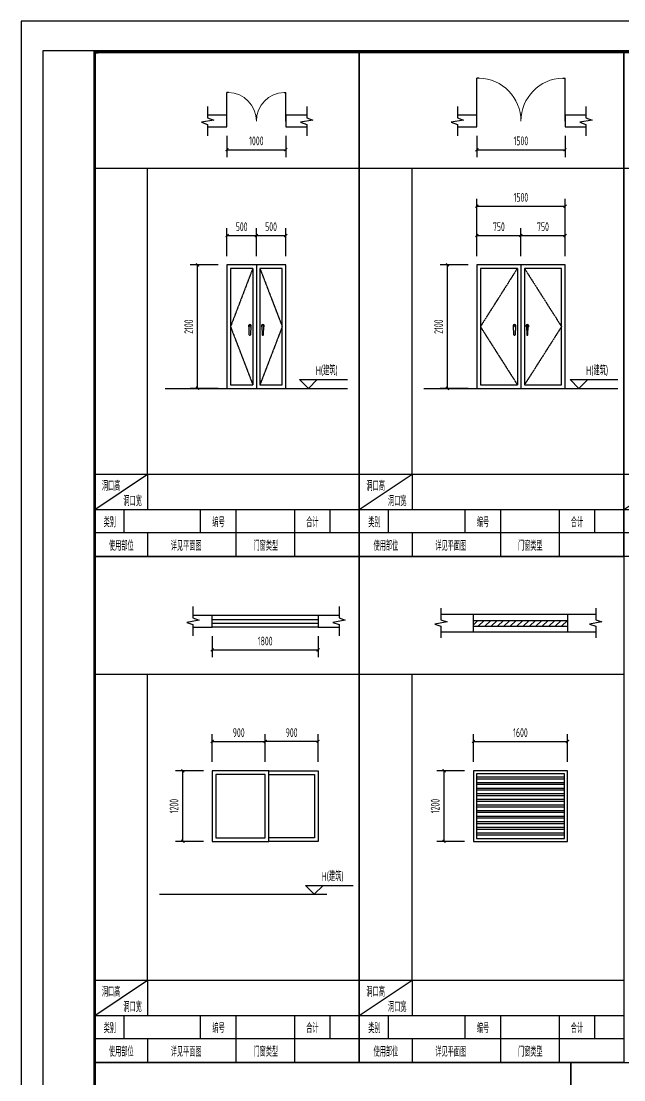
# Model space of a CAD drawing. Header units: millimetres. Extents: x 0 to 84100, y 0 to 29700.
# Drawn here: x 0 to 10250, y 11690 to 29700 of the extents above; entities that cross this region are included whole.
import ezdxf
from ezdxf.enums import TextEntityAlignment as Align

# ---------------------------------------------------------------- set-up
doc = ezdxf.new("R2010")
doc.units = ezdxf.units.MM
doc.linetypes.add('DASH', pattern=[0.35, 0.25, -0.1])
for name, color, linetype in [('A-ANNO-DIMS2', 94, 'Continuous'), ('A-ANNO-LEV1', 3, 'Continuous'), ('A-ANNO-PATT', 8, 'Continuous'), ('A-ANNO-SYMB', 3, 'Continuous'), ('A-ANNO-XREF', 7, 'Continuous'), ('A-DETL-LIN2', 7, 'Continuous'), ('A-DOOR', 4, 'Continuous'), ('A-ELEV-HATC', 8, 'Continuous'), ('A-ELEV-LIN2', 7, 'Continuous'), ('A-FLOR-IDEN', 7, 'Continuous'), ('A-TEXT', 7, 'Continuous'), ('A-WALL', 2, 'Continuous'), ('A-WALL-FULL', 2, 'Continuous'), ('TITLE', 15, 'Continuous'), ('WINDOW', 4, 'Continuous')]:
    doc.layers.add(name, color=color, linetype=linetype)
doc.styles.add('DIM_FONT', font='gbxwxt.shx', dxfattribs={"width": 0.6, "bigfont": 'gbhzfs.shx'})
doc.styles.add('DIM_FONT_T3', font='gbxwxt.shx', dxfattribs={"width": 0.6, "bigfont": 'gbhzfs.shx'})
doc.styles.add('GBstyle', font='gbxwxt.shx', dxfattribs={"width": 0.7, "bigfont": 'gbhzfs.shx'})
doc.styles.add('HZTXT', font='gbxwxt.shx', dxfattribs={"width": 0.8, "bigfont": 'gbhzfs.shx'})
doc.styles.add('TK-FONT', font='gbxwxt.shx', dxfattribs={"width": 0.7, "bigfont": 'gbhzfs.shx'})
doc.dimstyles.new('DIMN50', dxfattribs={"dimscale": 0.5, "dimtxt": 300, "dimasz": 100, "dimexe": 250, "dimexo": 300, "dimgap": 150, "dimtad": 1, "dimdec": 0, "dimzin": 0, "dimdsep": 46, "dimtxsty": 'DIM_FONT', "dimblk": 'ARCHTICK', "dimcen": 0.09, "dimclrt": 7, "dimazin": 2, "dimtfac": 1, "dimtdec": 0, "dimtix": 1, "dimtmove": 2, "dimatfit": 3, "dimfxl": 1, "dimtolj": 1, "dimtzin": 0, "dimarcsym": 0})
doc.dimstyles.new('DIMN50$TCH&&50', dxfattribs={"dimtxt": 150, "dimasz": 50, "dimexe": 125, "dimexo": 150, "dimgap": 75, "dimtad": 1, "dimdec": 0, "dimzin": 0, "dimdsep": 46, "dimtxsty": 'DIM_FONT_T3', "dimblk": 'ARCHTICK', "dimcen": 0.09, "dimclrt": 7, "dimazin": 2, "dimtfac": 1, "dimtdec": 0, "dimtix": 1, "dimtmove": 2, "dimatfit": 3, "dimfxl": 1, "dimtolj": 1, "dimtzin": 0, "dimarcsym": 0})

# ---------------------------------------------------------------- blocks, each defined once
blk = doc.blocks.new('A$C66261555')
for p, q in [((0, 1760), (4500, 1760)), ((4500, 1360), (0, 1360))]:
    blk.add_line(p, q)
at = {"layer": 'A-DETL-LIN2'}
for p, q in [((0, 7567), (4500, 7567)), ((900, 2360), (900, 7567)), ((0, 1760), (900, 2360)), ((0, 2360), (900, 2360)), ((900, 2360), (900, 1760)), ((900, 2360), (4500, 2360)), ((2400, 1760), (2400, 960)), ((3400, 1760), (3400, 960)), ((4000, 1760), (4000, 1360)), ((900, 1360), (900, 960))]:
    blk.add_line(p, q, dxfattribs=at)
for points in [[(0, 9567), (4500, 9567), (4500, 960), (0, 960), (0, 9567)], [(500, 1360), (500, 1760)], [(1800, 1360), (1800, 1760)]]:
    blk.add_lwpolyline(points, dxfattribs=at)
at = {"layer": 'A-TEXT', "color": 3, "linetype": 'Continuous', "style": 'HZTXT', "width": 0.7}
for s, p in [('洞口高', (280, 2078)), ('洞口宽', (646, 1822)), ('类别', (258, 1460)), ('编号', (2106, 1460)), ('合计', (3703, 1460)), ('使用部位', (453, 1060)), ('门窗类型', (2910, 1060))]:
    blk.add_text(s, height=150, dxfattribs=at).set_placement(p, align=Align.CENTER)
at = {"layer": 'A-TEXT', "linetype": 'Continuous', "style": 'TK-FONT', "width": 0.7}
blk.add_text('详见平面图', height=150, dxfattribs=at).set_placement((1556, 1153), align=Align.MIDDLE)
blk = doc.blocks.new('_ArchTick')
at = {"color": 0, "linetype": 'ByBlock', "const_width": 0.4}
blk.add_lwpolyline([(-0.5, -0.5), (0.5, 0.5)], dxfattribs=at)
blk = doc.blocks.new('*D436')
at = {"layer": 'A-ANNO-DIMS2', "color": 0, "lineweight": -2, "ltscale": 10, "transparency": 16777216}
for p, q in [((7750, 27750), (7750, 27389)), ((9250, 27750), (9250, 27389)), ((7750, 27514), (9250, 27514))]:
    blk.add_line(p, q, dxfattribs=at)
at = {"layer": 'Defpoints', "color": 0, "ltscale": 10, "transparency": 16777216}
for p in [(7750, 27900), (9250, 27900), (9250, 27514)]:
    blk.add_point(p, dxfattribs=at)
at = {"layer": 'A-ANNO-DIMS2', "color": 0, "lineweight": -2, "ltscale": 10, "transparency": 16777216, "xscale": 50, "yscale": 50, "zscale": 50, "rotation": 180}
blk.add_blockref('_ArchTick', (7750, 27514), dxfattribs=at)
at = {"layer": 'A-ANNO-DIMS2', "color": 0, "lineweight": -2, "ltscale": 10, "transparency": 16777216, "xscale": 50, "yscale": 50, "zscale": 50}
blk.add_blockref('_ArchTick', (9250, 27514), dxfattribs=at)
at = {"layer": 'A-ANNO-DIMS2', "color": 7, "ltscale": 10, "transparency": 16777216, "insert": (8500, 27664), "char_height": 150, "attachment_point": 5, "style": 'DIM_FONT'}
blk.add_mtext('\\A1;1500', dxfattribs=at)
blk = doc.blocks.new('*D437')
at = {"layer": 'A-ANNO-DIMS2', "color": 0, "lineweight": -2, "ltscale": 10, "transparency": 16777216}
for p, q in [((7750, 27750), (7750, 27389)), ((9250, 27750), (9250, 27389)), ((7750, 27514), (9250, 27514))]:
    blk.add_line(p, q, dxfattribs=at)
at = {"layer": 'Defpoints', "color": 0, "ltscale": 10, "transparency": 16777216}
for p in [(7750, 27900), (9250, 27900), (9250, 27514)]:
    blk.add_point(p, dxfattribs=at)
at = {"layer": 'A-ANNO-DIMS2', "color": 0, "lineweight": -2, "ltscale": 10, "transparency": 16777216, "xscale": 50, "yscale": 50, "zscale": 50, "rotation": 180}
blk.add_blockref('_ArchTick', (7750, 27514), dxfattribs=at)
at = {"layer": 'A-ANNO-DIMS2', "color": 0, "lineweight": -2, "ltscale": 10, "transparency": 16777216, "xscale": 50, "yscale": 50, "zscale": 50}
blk.add_blockref('_ArchTick', (9250, 27514), dxfattribs=at)
at = {"layer": 'A-ANNO-DIMS2', "color": 7, "ltscale": 10, "transparency": 16777216, "insert": (8500, 27664), "char_height": 150, "attachment_point": 5, "style": 'DIM_FONT'}
blk.add_mtext('\\A1;1500', dxfattribs=at)
blk = doc.blocks.new('*D438')
at = {"layer": 'A-ANNO-DIMS2', "color": 0, "lineweight": -2, "ltscale": 10, "transparency": 16777216}
for p, q in [((7600, 25553), (7125, 25553)), ((7250, 23453), (7250, 25553)), ((7600, 23453), (7125, 23453))]:
    blk.add_line(p, q, dxfattribs=at)
at = {"layer": 'Defpoints', "color": 0, "ltscale": 10, "transparency": 16777216}
for p in [(7250, 25553), (7750, 25553), (7750, 23453)]:
    blk.add_point(p, dxfattribs=at)
at = {"layer": 'A-ANNO-DIMS2', "color": 0, "lineweight": -2, "ltscale": 10, "transparency": 16777216, "xscale": 50, "yscale": 50, "zscale": 50}
for p, rotation in [((7250, 25553), 90), ((7250, 23453), 270)]:
    blk.add_blockref('_ArchTick', p, dxfattribs=dict(at, rotation=rotation))
at = {"layer": 'A-ANNO-DIMS2', "color": 7, "ltscale": 10, "transparency": 16777216, "insert": (7100, 24503), "char_height": 150, "attachment_point": 5, "rotation": 90, "style": 'DIM_FONT'}
blk.add_mtext('\\A1;2100', dxfattribs=at)
blk = doc.blocks.new('A$C0F08300E')
at = {"layer": 'A-ANNO-LEV1'}
for p, q in [((150, 0), (0, 150)), ((0, 150), (814, 150)), ((150, 0), (300, 150))]:
    blk.add_line(p, q, dxfattribs=at)
at = {"layer": 'A-FLOR-IDEN', "style": 'GBstyle', "width": 0.7}
blk.add_attdef('H(建筑)', (273, 226), '', height=150, dxfattribs=at)
blk = doc.blocks.new('$DorLib2D$00000002')
for p, q in [((-0.5, 0), (-0.5, 0.4875)), ((-0.475, 0.4875), (-0.5, 0.4875)), ((0.475, 0.4875), (0.5, 0.4875)), ((0.5, 0), (0.5, 0.4875))]:
    blk.add_line(p, q)
at = {"lineweight": 13}
for centre, start, end in [((-0.4875, 0), 0, 88.53072), ((0.4875, 0), 91.46928, 180)]:
    blk.add_arc(centre, 0.4875, start, end, dxfattribs=at)
blk = doc.blocks.new('*D421')
at = {"layer": 'A-ANNO-DIMS2', "color": 0, "lineweight": -2, "ltscale": 10, "transparency": 16777216}
for p, q in [((7750, 25703), (7750, 26178)), ((8500, 25703), (8500, 26178)), ((7750, 26053), (8500, 26053))]:
    blk.add_line(p, q, dxfattribs=at)
at = {"layer": 'Defpoints', "color": 0, "ltscale": 10, "transparency": 16777216}
for p in [(8500, 26053), (7750, 25553), (8500, 25553)]:
    blk.add_point(p, dxfattribs=at)
at = {"layer": 'A-ANNO-DIMS2', "color": 0, "lineweight": -2, "ltscale": 10, "transparency": 16777216, "xscale": 50, "yscale": 50, "zscale": 50, "rotation": 180}
blk.add_blockref('_ArchTick', (7750, 26053), dxfattribs=at)
at = {"layer": 'A-ANNO-DIMS2', "color": 0, "lineweight": -2, "ltscale": 10, "transparency": 16777216, "xscale": 50, "yscale": 50, "zscale": 50}
blk.add_blockref('_ArchTick', (8500, 26053), dxfattribs=at)
at = {"layer": 'A-ANNO-DIMS2', "color": 7, "ltscale": 10, "transparency": 16777216, "insert": (8125, 26203), "char_height": 150, "attachment_point": 5, "style": 'DIM_FONT'}
blk.add_mtext('\\A1;750', dxfattribs=at)
blk = doc.blocks.new('*D422')
at = {"layer": 'A-ANNO-DIMS2', "color": 0, "lineweight": -2, "ltscale": 10, "transparency": 16777216}
for p, q in [((8500, 25703), (8500, 26178)), ((9250, 25703), (9250, 26178)), ((8500, 26053), (9250, 26053))]:
    blk.add_line(p, q, dxfattribs=at)
at = {"layer": 'Defpoints', "color": 0, "ltscale": 10, "transparency": 16777216}
for p in [(9250, 26053), (8500, 25553), (9250, 25553)]:
    blk.add_point(p, dxfattribs=at)
at = {"layer": 'A-ANNO-DIMS2', "color": 0, "lineweight": -2, "ltscale": 10, "transparency": 16777216, "xscale": 50, "yscale": 50, "zscale": 50, "rotation": 180}
blk.add_blockref('_ArchTick', (8500, 26053), dxfattribs=at)
at = {"layer": 'A-ANNO-DIMS2', "color": 0, "lineweight": -2, "ltscale": 10, "transparency": 16777216, "xscale": 50, "yscale": 50, "zscale": 50}
blk.add_blockref('_ArchTick', (9250, 26053), dxfattribs=at)
at = {"layer": 'A-ANNO-DIMS2', "color": 7, "ltscale": 10, "transparency": 16777216, "insert": (8875, 26203), "char_height": 150, "attachment_point": 5, "style": 'DIM_FONT'}
blk.add_mtext('\\A1;750', dxfattribs=at)
blk = doc.blocks.new('CG_02')
for p, q in [((0, -7807), (8100, -7807)), ((8100, -8207), (0, -8207))]:
    blk.add_line(p, q)
at = {"layer": 'A-DETL-LIN2'}
for p, q in [((0, -2000), (8100, -2000)), ((900, -7207), (900, -2000)), ((0, -7807), (900, -7207)), ((0, -7207), (900, -7207)), ((900, -7207), (900, -7807)), ((900, -7207), (8100, -7207)), ((2400, -7807), (2400, -8607)), ((3400, -7807), (3400, -8607)), ((4000, -7807), (4000, -8207)), ((900, -8207), (900, -8607))]:
    blk.add_line(p, q, dxfattribs=at)
for points in [[(0, 0), (8100, 0), (8100, -8607), (0, -8607), (0, 0)], [(500, -8207), (500, -7807)], [(1800, -8207), (1800, -7807)]]:
    blk.add_lwpolyline(points, dxfattribs=at)
at = {"layer": 'A-TEXT', "color": 3, "linetype": 'Continuous', "style": 'HZTXT', "width": 0.7}
for s, p in [('洞口高', (280, -7489)), ('洞口宽', (646, -7744)), ('类别', (258, -8107)), ('编号', (2106, -8107)), ('合计', (3703, -8107)), ('使用部位', (453, -8507)), ('门类型', (2910, -8507))]:
    blk.add_text(s, height=150, dxfattribs=at).set_placement(p, align=Align.CENTER)
at = {"layer": 'A-TEXT', "linetype": 'Continuous', "style": 'TK-FONT', "width": 0.7}
blk.add_text('详见平面图', height=150, dxfattribs=at).set_placement((1556, -8414), align=Align.MIDDLE)
blk = doc.blocks.new('*D242')
at = {"layer": 'A-ANNO-DIMS2', "color": 0, "lineweight": -2, "ltscale": 10, "transparency": 16777216}
for p, q in [((7750, 25703), (7750, 26678)), ((9250, 25703), (9250, 26678)), ((7750, 26553), (9250, 26553))]:
    blk.add_line(p, q, dxfattribs=at)
at = {"layer": 'Defpoints', "color": 0, "ltscale": 10, "transparency": 16777216}
for p in [(9250, 26553), (7750, 25553), (9250, 25553)]:
    blk.add_point(p, dxfattribs=at)
at = {"layer": 'A-ANNO-DIMS2', "color": 0, "lineweight": -2, "ltscale": 10, "transparency": 16777216, "xscale": 50, "yscale": 50, "zscale": 50, "rotation": 180}
blk.add_blockref('_ArchTick', (7750, 26553), dxfattribs=at)
at = {"layer": 'A-ANNO-DIMS2', "color": 0, "lineweight": -2, "ltscale": 10, "transparency": 16777216, "xscale": 50, "yscale": 50, "zscale": 50}
blk.add_blockref('_ArchTick', (9250, 26553), dxfattribs=at)
at = {"layer": 'A-ANNO-DIMS2', "color": 7, "ltscale": 10, "transparency": 16777216, "insert": (8500, 26703), "char_height": 150, "attachment_point": 5, "style": 'DIM_FONT'}
blk.add_mtext('\\A1;1500', dxfattribs=at)
blk = doc.blocks.new('*D352')
at = {"layer": 'A-ANNO-DIMS2', "color": 0, "lineweight": -2, "ltscale": 10, "transparency": 16777216}
for p, q in [((3500, 27750), (3500, 27389)), ((4500, 27750), (4500, 27389)), ((3500, 27514), (4500, 27514))]:
    blk.add_line(p, q, dxfattribs=at)
at = {"layer": 'Defpoints', "color": 0, "ltscale": 10, "transparency": 16777216}
for p in [(3500, 27900), (4500, 27900), (4500, 27514)]:
    blk.add_point(p, dxfattribs=at)
at = {"layer": 'A-ANNO-DIMS2', "color": 0, "lineweight": -2, "ltscale": 10, "transparency": 16777216, "xscale": 50, "yscale": 50, "zscale": 50, "rotation": 180}
blk.add_blockref('_ArchTick', (3500, 27514), dxfattribs=at)
at = {"layer": 'A-ANNO-DIMS2', "color": 0, "lineweight": -2, "ltscale": 10, "transparency": 16777216, "xscale": 50, "yscale": 50, "zscale": 50}
blk.add_blockref('_ArchTick', (4500, 27514), dxfattribs=at)
at = {"layer": 'A-ANNO-DIMS2', "color": 7, "ltscale": 10, "transparency": 16777216, "insert": (4000, 27664), "char_height": 150, "attachment_point": 5, "style": 'DIM_FONT'}
blk.add_mtext('\\A1;1000', dxfattribs=at)
blk = doc.blocks.new('*D353')
at = {"layer": 'A-ANNO-DIMS2', "color": 0, "lineweight": -2, "ltscale": 10, "transparency": 16777216}
for p, q in [((3500, 27750), (3500, 27389)), ((4500, 27750), (4500, 27389)), ((3500, 27514), (4500, 27514))]:
    blk.add_line(p, q, dxfattribs=at)
at = {"layer": 'Defpoints', "color": 0, "ltscale": 10, "transparency": 16777216}
for p in [(3500, 27900), (4500, 27900), (4500, 27514)]:
    blk.add_point(p, dxfattribs=at)
at = {"layer": 'A-ANNO-DIMS2', "color": 0, "lineweight": -2, "ltscale": 10, "transparency": 16777216, "xscale": 50, "yscale": 50, "zscale": 50, "rotation": 180}
blk.add_blockref('_ArchTick', (3500, 27514), dxfattribs=at)
at = {"layer": 'A-ANNO-DIMS2', "color": 0, "lineweight": -2, "ltscale": 10, "transparency": 16777216, "xscale": 50, "yscale": 50, "zscale": 50}
blk.add_blockref('_ArchTick', (4500, 27514), dxfattribs=at)
at = {"layer": 'A-ANNO-DIMS2', "color": 7, "ltscale": 10, "transparency": 16777216, "insert": (4000, 27664), "char_height": 150, "attachment_point": 5, "style": 'DIM_FONT'}
blk.add_mtext('\\A1;1000', dxfattribs=at)
blk = doc.blocks.new('*D354')
at = {"layer": 'A-ANNO-DIMS2', "color": 0, "lineweight": -2, "ltscale": 10, "transparency": 16777216}
for p, q in [((3350, 25553), (2875, 25553)), ((3000, 23453), (3000, 25553)), ((3350, 23453), (2875, 23453))]:
    blk.add_line(p, q, dxfattribs=at)
at = {"layer": 'Defpoints', "color": 0, "ltscale": 10, "transparency": 16777216}
for p in [(3000, 25553), (3500, 25553), (3500, 23453)]:
    blk.add_point(p, dxfattribs=at)
at = {"layer": 'A-ANNO-DIMS2', "color": 0, "lineweight": -2, "ltscale": 10, "transparency": 16777216, "xscale": 50, "yscale": 50, "zscale": 50}
for p, rotation in [((3000, 25553), 90), ((3000, 23453), 270)]:
    blk.add_blockref('_ArchTick', p, dxfattribs=dict(at, rotation=rotation))
at = {"layer": 'A-ANNO-DIMS2', "color": 7, "ltscale": 10, "transparency": 16777216, "insert": (2850, 24503), "char_height": 150, "attachment_point": 5, "rotation": 90, "style": 'DIM_FONT'}
blk.add_mtext('\\A1;2100', dxfattribs=at)
blk = doc.blocks.new('*D355')
at = {"layer": 'A-ANNO-DIMS2', "color": 0, "lineweight": -2, "ltscale": 10, "transparency": 16777216}
for p, q in [((3500, 25703), (3500, 26178)), ((4000, 25703), (4000, 26178)), ((3500, 26053), (4000, 26053))]:
    blk.add_line(p, q, dxfattribs=at)
at = {"layer": 'Defpoints', "color": 0, "ltscale": 10, "transparency": 16777216}
for p in [(4000, 26053), (3500, 25553), (4000, 25553)]:
    blk.add_point(p, dxfattribs=at)
at = {"layer": 'A-ANNO-DIMS2', "color": 0, "lineweight": -2, "ltscale": 10, "transparency": 16777216, "xscale": 50, "yscale": 50, "zscale": 50, "rotation": 180}
blk.add_blockref('_ArchTick', (3500, 26053), dxfattribs=at)
at = {"layer": 'A-ANNO-DIMS2', "color": 0, "lineweight": -2, "ltscale": 10, "transparency": 16777216, "xscale": 50, "yscale": 50, "zscale": 50}
blk.add_blockref('_ArchTick', (4000, 26053), dxfattribs=at)
at = {"layer": 'A-ANNO-DIMS2', "color": 7, "ltscale": 10, "transparency": 16777216, "insert": (3750, 26203), "char_height": 150, "attachment_point": 5, "style": 'DIM_FONT'}
blk.add_mtext('\\A1;500', dxfattribs=at)
blk = doc.blocks.new('*D356')
at = {"layer": 'A-ANNO-DIMS2', "color": 0, "lineweight": -2, "ltscale": 10, "transparency": 16777216}
for p, q in [((4000, 25703), (4000, 26178)), ((4500, 25703), (4500, 26178)), ((4000, 26053), (4500, 26053))]:
    blk.add_line(p, q, dxfattribs=at)
at = {"layer": 'Defpoints', "color": 0, "ltscale": 10, "transparency": 16777216}
for p in [(4500, 26053), (4000, 25553), (4500, 25553)]:
    blk.add_point(p, dxfattribs=at)
at = {"layer": 'A-ANNO-DIMS2', "color": 0, "lineweight": -2, "ltscale": 10, "transparency": 16777216, "xscale": 50, "yscale": 50, "zscale": 50, "rotation": 180}
blk.add_blockref('_ArchTick', (4000, 26053), dxfattribs=at)
at = {"layer": 'A-ANNO-DIMS2', "color": 0, "lineweight": -2, "ltscale": 10, "transparency": 16777216, "xscale": 50, "yscale": 50, "zscale": 50}
blk.add_blockref('_ArchTick', (4500, 26053), dxfattribs=at)
at = {"layer": 'A-ANNO-DIMS2', "color": 7, "ltscale": 10, "transparency": 16777216, "insert": (4250, 26203), "char_height": 150, "attachment_point": 5, "style": 'DIM_FONT'}
blk.add_mtext('\\A1;500', dxfattribs=at)
blk = doc.blocks.new('备注2')
at = {"layer": 'TITLE'}
blk.add_lwpolyline([(560286, 307510), (562036, 307510), (562036, 250110), (560286, 250110)], close=True, dxfattribs=at)
blk = doc.blocks.new('A1')
at = {"layer": 'TITLE'}
for points in [[(0, 0), (0, 59400), (-84100, 59400), (-84100, 0)], [(-81600, 58350), (-950, 58450), (-950, 950), (-81600, 1000)], [(-81600, 58350), (-1050, 58350), (-1050, 1050), (-81600, 1000)]]:
    blk.add_lwpolyline(points, close=True, dxfattribs=at)
at = {"layer": 'TITLE', "const_width": 100}
blk.add_lwpolyline([(-1000, 58400), (-81600, 58350), (-81600, 1000), (-1000, 1000)], close=True, dxfattribs=at)
at = {"layer": 'TITLE'}
blk.add_blockref('备注2', (-643636, -249110), dxfattribs=at)
blk = doc.blocks.new('*D409')
at = {"layer": 'A-ANNO-DIMS2', "color": 0, "lineweight": -2, "ltscale": 10, "transparency": 16777216}
for p, q in [((3100, 16947), (2625, 16947)), ((2750, 15747), (2750, 16947)), ((3100, 15747), (2625, 15747))]:
    blk.add_line(p, q, dxfattribs=at)
at = {"layer": 'Defpoints', "color": 0, "ltscale": 10, "transparency": 16777216}
for p in [(2750, 16947), (3250, 16947), (3250, 15747)]:
    blk.add_point(p, dxfattribs=at)
at = {"layer": 'A-ANNO-DIMS2', "color": 0, "lineweight": -2, "ltscale": 10, "transparency": 16777216, "xscale": 50, "yscale": 50, "zscale": 50}
for p, rotation in [((2750, 16947), 90), ((2750, 15747), 270)]:
    blk.add_blockref('_ArchTick', p, dxfattribs=dict(at, rotation=rotation))
at = {"layer": 'A-ANNO-DIMS2', "color": 7, "ltscale": 10, "transparency": 16777216, "insert": (2600, 16347), "char_height": 150, "attachment_point": 5, "rotation": 90, "style": 'DIM_FONT'}
blk.add_mtext('\\A1;1200', dxfattribs=at)
blk = doc.blocks.new('*D410')
at = {"layer": 'A-ANNO-DIMS2', "color": 0, "lineweight": -2, "ltscale": 10, "transparency": 16777216}
for p, q in [((3250, 17097), (3250, 17572)), ((4150, 17097), (4150, 17572)), ((3250, 17447), (4150, 17447))]:
    blk.add_line(p, q, dxfattribs=at)
at = {"layer": 'Defpoints', "color": 0, "ltscale": 10, "transparency": 16777216}
for p in [(4150, 17447), (3250, 16947), (4150, 16947)]:
    blk.add_point(p, dxfattribs=at)
at = {"layer": 'A-ANNO-DIMS2', "color": 0, "lineweight": -2, "ltscale": 10, "transparency": 16777216, "xscale": 50, "yscale": 50, "zscale": 50, "rotation": 180}
blk.add_blockref('_ArchTick', (3250, 17447), dxfattribs=at)
at = {"layer": 'A-ANNO-DIMS2', "color": 0, "lineweight": -2, "ltscale": 10, "transparency": 16777216, "xscale": 50, "yscale": 50, "zscale": 50}
blk.add_blockref('_ArchTick', (4150, 17447), dxfattribs=at)
at = {"layer": 'A-ANNO-DIMS2', "color": 7, "ltscale": 10, "transparency": 16777216, "insert": (3700, 17597), "char_height": 150, "attachment_point": 5, "style": 'DIM_FONT'}
blk.add_mtext('\\A1;900', dxfattribs=at)
blk = doc.blocks.new('*D411')
at = {"layer": 'A-ANNO-DIMS2', "color": 0, "lineweight": -2, "ltscale": 10, "transparency": 16777216}
for p, q in [((4150, 17097), (4150, 17572)), ((5050, 17097), (5050, 17572)), ((5050, 17447), (4150, 17447))]:
    blk.add_line(p, q, dxfattribs=at)
at = {"layer": 'Defpoints', "color": 0, "ltscale": 10, "transparency": 16777216}
for p in [(4150, 17447), (4150, 16947), (5050, 16947)]:
    blk.add_point(p, dxfattribs=at)
at = {"layer": 'A-ANNO-DIMS2', "color": 0, "lineweight": -2, "ltscale": 10, "transparency": 16777216, "xscale": 50, "yscale": 50, "zscale": 50, "rotation": 180}
blk.add_blockref('_ArchTick', (4150, 17447), dxfattribs=at)
at = {"layer": 'A-ANNO-DIMS2', "color": 0, "lineweight": -2, "ltscale": 10, "transparency": 16777216, "xscale": 50, "yscale": 50, "zscale": 50}
blk.add_blockref('_ArchTick', (5050, 17447), dxfattribs=at)
at = {"layer": 'A-ANNO-DIMS2', "color": 7, "ltscale": 10, "transparency": 16777216, "insert": (4600, 17597), "char_height": 150, "attachment_point": 5, "style": 'DIM_FONT'}
blk.add_mtext('\\A1;900', dxfattribs=at)
blk = doc.blocks.new('$WINLIB2D$00000001')
at = {"color": 0}
for points in [[(-0.5, 0.5), (-0.5, -0.5)], [(-0.5, 0.5), (0.5, 0.5)], [(0.5, -0.5), (0.5, 0.5)], [(0.5, 0.167), (-0.5, 0.167)], [(0.5, -0.167), (-0.5, -0.167)], [(-0.5, -0.5), (0.5, -0.5)]]:
    blk.add_lwpolyline(points, dxfattribs=at)
blk = doc.blocks.new('*D412')
at = {"layer": 'A-ANNO-DIMS2', "color": 0, "lineweight": -2, "ltscale": 10, "transparency": 16777216}
for p, q in [((7542, 16947), (7067, 16947)), ((7192, 15747), (7192, 16947)), ((7542, 15747), (7067, 15747))]:
    blk.add_line(p, q, dxfattribs=at)
at = {"layer": 'Defpoints', "color": 0, "ltscale": 10, "transparency": 16777216}
for p in [(7192, 16947), (7692, 16947), (7692, 15747)]:
    blk.add_point(p, dxfattribs=at)
at = {"layer": 'A-ANNO-DIMS2', "color": 0, "lineweight": -2, "ltscale": 10, "transparency": 16777216, "xscale": 50, "yscale": 50, "zscale": 50}
for p, rotation in [((7192, 16947), 90), ((7192, 15747), 270)]:
    blk.add_blockref('_ArchTick', p, dxfattribs=dict(at, rotation=rotation))
at = {"layer": 'A-ANNO-DIMS2', "color": 7, "ltscale": 10, "transparency": 16777216, "insert": (7042, 16347), "char_height": 150, "attachment_point": 5, "rotation": 90, "style": 'DIM_FONT'}
blk.add_mtext('\\A1;1200', dxfattribs=at)
blk = doc.blocks.new('$WINLIB2D$00000039')
at = {"color": 0}
for points in [[(-0.5, 0.5), (-0.5, -0.5)], [(0.5, 0.5), (-0.5, 0.5)], [(0.5, -0.5), (0.5, 0.5)], [(-0.5, 0.167), (0.5, 0.167)], [(-0.384, -0.167), (-0.448, 0.167)], [(-0.316, -0.167), (-0.38, 0.167)], [(-0.248, -0.167), (-0.312, 0.167)], [(-0.18, -0.167), (-0.244, 0.167)], [(-0.112, -0.167), (-0.176, 0.167)], [(-0.044, -0.167), (-0.108, 0.167)], [(0.024, -0.167), (-0.04, 0.167)], [(0.092, -0.167), (0.028, 0.167)], [(0.16, -0.167), (0.096, 0.167)], [(0.228, -0.167), (0.164, 0.167)], [(0.296, -0.167), (0.232, 0.167)], [(0.364, -0.167), (0.3, 0.167)], [(0.432, -0.167), (0.368, 0.167)], [(0.5, -0.167), (0.436, 0.167)], [(-0.452, -0.167), (-0.5, 0.084)], [(-0.5, -0.167), (0.5, -0.167)], [(0.5, -0.5), (-0.5, -0.5)]]:
    blk.add_lwpolyline(points, dxfattribs=at)
blk = doc.blocks.new('*D369')
at = {"layer": 'A-ANNO-DIMS2', "color": 0, "lineweight": -2, "ltscale": 10, "transparency": 16777216}
for p, q in [((3250, 19240), (3250, 18879)), ((5050, 19240), (5050, 18879)), ((3250, 19004), (5050, 19004))]:
    blk.add_line(p, q, dxfattribs=at)
at = {"layer": 'Defpoints', "color": 0, "ltscale": 10, "transparency": 16777216}
for p in [(3250, 19390), (5050, 19390), (5050, 19004)]:
    blk.add_point(p, dxfattribs=at)
at = {"layer": 'A-ANNO-DIMS2', "color": 0, "lineweight": -2, "ltscale": 10, "transparency": 16777216, "xscale": 50, "yscale": 50, "zscale": 50, "rotation": 180}
blk.add_blockref('_ArchTick', (3250, 19004), dxfattribs=at)
at = {"layer": 'A-ANNO-DIMS2', "color": 0, "lineweight": -2, "ltscale": 10, "transparency": 16777216, "xscale": 50, "yscale": 50, "zscale": 50}
blk.add_blockref('_ArchTick', (5050, 19004), dxfattribs=at)
at = {"layer": 'A-ANNO-DIMS2', "color": 7, "ltscale": 10, "transparency": 16777216, "insert": (4150, 19154), "char_height": 150, "attachment_point": 5, "style": 'DIM_FONT_T3'}
blk.add_mtext('\\A1;1800', dxfattribs=at)
blk = doc.blocks.new('*D370')
at = {"layer": 'A-ANNO-DIMS2', "color": 0, "lineweight": -2, "ltscale": 10, "transparency": 16777216}
for p, q in [((7692, 17097), (7692, 17572)), ((9292, 17097), (9292, 17572)), ((7692, 17447), (9292, 17447))]:
    blk.add_line(p, q, dxfattribs=at)
at = {"layer": 'Defpoints', "color": 0, "ltscale": 10, "transparency": 16777216}
for p in [(9292, 17447), (7692, 16947), (9292, 16947)]:
    blk.add_point(p, dxfattribs=at)
at = {"layer": 'A-ANNO-DIMS2', "color": 0, "lineweight": -2, "ltscale": 10, "transparency": 16777216, "xscale": 50, "yscale": 50, "zscale": 50, "rotation": 180}
blk.add_blockref('_ArchTick', (7692, 17447), dxfattribs=at)
at = {"layer": 'A-ANNO-DIMS2', "color": 0, "lineweight": -2, "ltscale": 10, "transparency": 16777216, "xscale": 50, "yscale": 50, "zscale": 50}
blk.add_blockref('_ArchTick', (9292, 17447), dxfattribs=at)
at = {"layer": 'A-ANNO-DIMS2', "color": 7, "ltscale": 10, "transparency": 16777216, "insert": (8492, 17597), "char_height": 150, "attachment_point": 5, "style": 'DIM_FONT_T3'}
blk.add_mtext('\\A1;1600', dxfattribs=at)

msp = doc.modelspace()

# ---------------------------------------------------------------- hatches: boundary and pattern name
at = {"layer": 'A-ELEV-HATC'}
h = msp.add_hatch(dxfattribs=at)
h.set_pattern_fill('ANSI32', color=256, scale=20, angle=585, style=0)
h.set_pattern_definition([(360, (7741.93, 15796.67), (4e-14, 95.25), []), (360, (7773.68, 15764.92), (4e-14, 95.25), [])])
h.paths.add_polyline_path([(7741.9, 15796.7), (9241.9, 15796.7), (9241.9, 16896.7), (7741.9, 16896.7)])

# ---------------------------------------------------------------- linework, layer by layer
at = {"layer": 'A-ANNO-PATT', "linetype": 'DASH', "ltscale": 5}
for points in [[(3938.3, 25493.3), (3560, 24503.3), (3940, 23513.3)], [(4060, 25493.3), (4440, 24503.3), (4060, 23513.3)], [(8438.3, 25493.3), (7810, 24503.3), (8440, 23513.3)], [(8560, 25493.3), (9190, 24503.3), (8560, 23513.3)]]:
    msp.add_lwpolyline(points, dxfattribs=at)
at = {"layer": 'A-ANNO-SYMB'}
for points in [[(3170.8, 28250), (3170.8, 28056.3), (3275.8, 28018), (3065.8, 27981), (3170.8, 27943.8), (3170.8, 27750)], [(4855.8, 28250), (4855.8, 28056.3), (4960.8, 28018), (4750.8, 27981), (4855.8, 27943.8), (4855.8, 27750)], [(7420.8, 28250), (7420.8, 28056.3), (7525.8, 28018), (7315.8, 27981), (7420.8, 27943.8), (7420.8, 27750)], [(9605.8, 28250), (9605.8, 28056.3), (9710.8, 28018), (9500.8, 27981), (9605.8, 27943.8), (9605.8, 27750)], [(2920.8, 19740.4), (2920.8, 19546.6), (3025.8, 19508.4), (2815.8, 19471.4), (2920.8, 19434.1), (2920.8, 19240.4)], [(5405.8, 19740.4), (5405.8, 19546.6), (5510.8, 19508.4), (5300.8, 19471.4), (5405.8, 19434.1), (5405.8, 19240.4)], [(7140.3, 19711.4), (7140.3, 19517.7), (7245.3, 19479.5), (7035.3, 19442.5), (7140.3, 19405.2), (7140.3, 19211.4)], [(9771.2, 19711.4), (9771.2, 19517.7), (9876.2, 19479.5), (9666.2, 19442.5), (9771.2, 19405.2), (9771.2, 19211.4)]]:
    msp.add_lwpolyline(points, dxfattribs=at)
at = {"layer": 'A-DOOR', "color": 8}
for p, q in [((3940, 25493.3), (3940, 23513.3)), ((4060, 25493.3), (4060, 23513.3)), ((8440, 25493.3), (8440, 23513.3)), ((8560, 25493.3), (8560, 23513.3))]:
    msp.add_line(p, q, dxfattribs=at)
at = {"layer": 'A-DOOR'}
for p, q in [((4000, 25553.3), (4000, 23453.3)), ((8500, 25553.3), (8500, 23453.3)), ((3880, 24365.5), (3875, 24515.7)), ((3905, 24515.7), (3900, 24365.5)), ((4095, 24515.7), (4100, 24365.5)), ((4120, 24365.5), (4125, 24515.7)), ((8380, 24365.5), (8375, 24515.7)), ((8405, 24515.7), (8400, 24365.5)), ((8595, 24515.7), (8600, 24365.5)), ((8620, 24365.5), (8625, 24515.7))]:
    msp.add_line(p, q, dxfattribs=at)
for points in [[(3500, 23453.3), (4500, 23453.3), (4500, 25553.3), (3500, 25553.3)], [(7750, 23453.3), (9250, 23453.3), (9250, 25553.3), (7750, 25553.3)], [(3250, 15746.7), (4210, 15746.7), (4210, 16946.7), (3250, 16946.7)], [(5050, 15746.7), (4210, 15746.7), (4210, 16946.7), (5050, 16946.7)], [(7691.9, 15746.7), (9291.9, 15746.7), (9291.9, 16946.7), (7691.9, 16946.7)], [(7741.9, 15796.7), (9241.9, 15796.7), (9241.9, 16896.7), (7741.9, 16896.7)]]:
    msp.add_lwpolyline(points, close=True, dxfattribs=at)
at = {"layer": 'A-DOOR', "color": 8}
for points in [[(3940, 25493.3), (3560, 25493.3), (3560, 23513.3), (3940, 23513.3)], [(4060, 23513.3), (4440, 23513.3), (4440, 25493.3), (4060, 25493.3)], [(8440, 25493.3), (7810, 25493.3), (7810, 23513.3), (8440, 23513.3)], [(8560, 23513.3), (9190, 23513.3), (9190, 25493.3), (8560, 25493.3)]]:
    msp.add_lwpolyline(points, dxfattribs=at)
for points in [[(3310, 15806.7), (4150, 15806.7), (4150, 16886.7), (3310, 16886.7)], [(4990, 15806.7), (4210, 15806.7), (4210, 16886.7), (4990, 16886.7)]]:
    msp.add_lwpolyline(points, close=True, dxfattribs=at)
at = {"layer": 'A-DOOR'}
for centre, radius, start, end in [((3890, 24515.7), 25, 304.9369, 235.0631), ((3890, 24515.7), 20, 316.64518, 223.35482), ((3890, 24515.7), 15, 356.1817, 183.8183), ((4110, 24515.7), 25, 304.9369, 235.0631), ((4110, 24515.7), 20, 316.64518, 223.35482), ((4110, 24515.7), 15, 356.1817, 183.8183), ((8390, 24515.7), 25, 304.9369, 235.0631), ((8390, 24515.7), 20, 316.64518, 223.35482), ((8390, 24515.7), 15, 356.1817, 183.8183), ((8610, 24515.7), 25, 304.9369, 235.0631), ((8610, 24515.7), 20, 316.64518, 223.35482), ((8610, 24515.7), 15, 356.1817, 183.8183), ((3890, 24365.9), 10, 181.90915, 358.09085), ((4110, 24365.9), 10, 181.90915, 358.09085), ((8390, 24365.9), 10, 181.90915, 358.09085), ((8610, 24365.9), 10, 181.90915, 358.09085)]:
    msp.add_arc(centre, radius, start, end, dxfattribs=at)
at = {"layer": 'A-ELEV-LIN2'}
for p, q in [((2450, 23453.3), (5550, 23453.3)), ((6850, 23453.3), (10150, 23453.3)), ((2350, 14846.7), (5200, 14846.7))]:
    msp.add_line(p, q, dxfattribs=at)
at = {"layer": 'A-WALL'}
for p, q in [((7691.9, 19605.2), (7140.3, 19605.2)), ((9771.2, 19605.2), (9291.9, 19605.2)), ((7691.9, 19305.2), (7140.3, 19305.2)), ((9771.2, 19305.2), (9291.9, 19305.2))]:
    msp.add_line(p, q, dxfattribs=at)
at = {"layer": 'A-WALL-FULL', "ltscale": 10}
for p, q in [((3500, 28100), (3170.8, 28100)), ((3500, 28100), (3170.8, 28100)), ((3500, 27900), (3500, 28100)), ((3500, 27900), (3500, 28100)), ((4855.8, 28100), (4500, 28100)), ((4500, 28100), (4500, 27900)), ((4855.8, 28100), (4500, 28100)), ((4500, 28100), (4500, 27900)), ((7750, 28100), (7420.8, 28100)), ((7750, 28100), (7420.8, 28100)), ((7750, 27900), (7750, 28100)), ((7750, 27900), (7750, 28100)), ((9605.8, 28100), (9250, 28100)), ((9250, 28100), (9250, 27900)), ((9605.8, 28100), (9250, 28100)), ((9250, 28100), (9250, 27900)), ((3170.8, 27900), (3500, 27900)), ((3170.8, 27900), (3500, 27900)), ((4500, 27900), (4855.8, 27900)), ((4500, 27900), (4855.8, 27900)), ((7420.8, 27900), (7750, 27900)), ((7420.8, 27900), (7750, 27900)), ((9250, 27900), (9605.8, 27900)), ((9250, 27900), (9605.8, 27900)), ((3250, 19590.4), (2920.8, 19590.4)), ((3250, 19590.4), (2920.8, 19590.4)), ((3250, 19390.4), (3250, 19590.4)), ((3250, 19390.4), (3250, 19590.4)), ((5405.8, 19590.4), (5050, 19590.4)), ((5050, 19590.4), (5050, 19390.4)), ((5405.8, 19590.4), (5050, 19590.4)), ((5050, 19590.4), (5050, 19390.4)), ((2920.8, 19390.4), (3250, 19390.4)), ((2920.8, 19390.4), (3250, 19390.4)), ((5050, 19390.4), (5405.8, 19390.4)), ((5050, 19390.4), (5405.8, 19390.4))]:
    msp.add_line(p, q, dxfattribs=at)

# ---------------------------------------------------------------- block references
at = {"layer": 'A-ANNO-LEV1'}
for p in [(4735.8, 23453.3), (9335.8, 23453.3), (4835.4, 14846.7)]:
    msp.add_blockref('A$C0F08300E', p, dxfattribs=at).add_auto_attribs({'H(建筑)': 'H(建筑)'})
at = {"layer": 'A-ANNO-XREF'}
for name, p in [('A$C66261555', (1250, 19633.3)), ('A$C66261555', (5750, 19633.3)), ('A$C66261555', (10250, 19633.3)), ('A$C66261555', (1250, 11026.7)), ('A$C66261555', (5750, 11026.7)), ('CG_02', (1250, 11986.7)), ('CG_02', (9350, 11986.7))]:
    msp.add_blockref(name, p, dxfattribs=at)
at = {"layer": 'A-DOOR'}
for p, xscale, yscale, zscale in [((8500, 28000), -1500, 1500, 1500), ((4000, 28000), 1000, 1000, 1000)]:
    msp.add_blockref('$DorLib2D$00000002', p, dxfattribs=dict(at, xscale=xscale, yscale=yscale, zscale=zscale))
at = {"layer": 'TITLE', "xscale": 0.5, "yscale": 0.5, "zscale": 0.5}
msp.add_blockref('A1', (42050, 0), dxfattribs=at)
at = {"layer": 'WINDOW'}
for name, p, xscale, yscale, zscale in [('$WINLIB2D$00000001', (4150, 19490.4), -1800, 200, -1800), ('$WINLIB2D$00000039', (8491.9, 19455.2), 1600, -300, 1600)]:
    msp.add_blockref(name, p, dxfattribs=dict(at, xscale=xscale, yscale=yscale, zscale=zscale))

# ---------------------------------------------------------------- dimensions: what is measured, and where the dimension line sits
at = {"layer": 'A-ANNO-DIMS2', "ltscale": 10}
for p1, p2, distance, picture, middle in [((3500, 27900), (4500, 27900), -386, '*D352', (4000, 27664)), ((3500, 27900), (4500, 27900), -386, '*D353', (4000, 27664)), ((7750, 27900), (9250, 27900), -386, '*D436', (8500, 27664)), ((7750, 27900), (9250, 27900), -386, '*D437', (8500, 27664)), ((7750, 25553.3), (9250, 25553.3), 1000, '*D242', (8500, 26703.3)), ((3500, 25553.3), (4000, 25553.3), 500, '*D355', (3750, 26203.3)), ((4000, 25553.3), (4500, 25553.3), 500, '*D356', (4250, 26203.3)), ((7750, 25553.3), (8500, 25553.3), 500, '*D421', (8125, 26203.3)), ((8500, 25553.3), (9250, 25553.3), 500, '*D422', (8875, 26203.3)), ((3500, 23453.3), (3500, 25553.3), 500, '*D354', (2850, 24503.3)), ((7750, 23453.3), (7750, 25553.3), 500, '*D438', (7100, 24503.3)), ((3250, 16946.7), (4150, 16946.7), 500, '*D410', (3700, 17596.7)), ((5050, 16946.7), (4150, 16946.7), -500, '*D411', (4600, 17596.7)), ((3250, 15746.7), (3250, 16946.7), 500, '*D409', (2600, 16346.7)), ((7691.9, 15746.7), (7691.9, 16946.7), 500, '*D412', (7041.9, 16346.7))]:
    dim = msp.add_aligned_dim(p1=p1, p2=p2, distance=distance, dimstyle='DIMN50', dxfattribs=at)
    dim.commit()
    dim.dimension.update_dxf_attribs({"geometry": picture, "text_midpoint": middle})
for p1, p2, distance, text, picture, middle in [((3250, 19390.4), (5050, 19390.4), -386, '1800', '*D369', (4150, 19154.4)), ((7691.9, 16946.7), (9291.9, 16946.7), 500, '1600', '*D370', (8491.9, 17596.7))]:
    dim = msp.add_aligned_dim(p1=p1, p2=p2, distance=distance, text=text, dimstyle='DIMN50$TCH&&50', dxfattribs=at)
    dim.commit()
    dim.dimension.update_dxf_attribs({"geometry": picture, "text_midpoint": middle})

doc.saveas('drawing.dxf')
